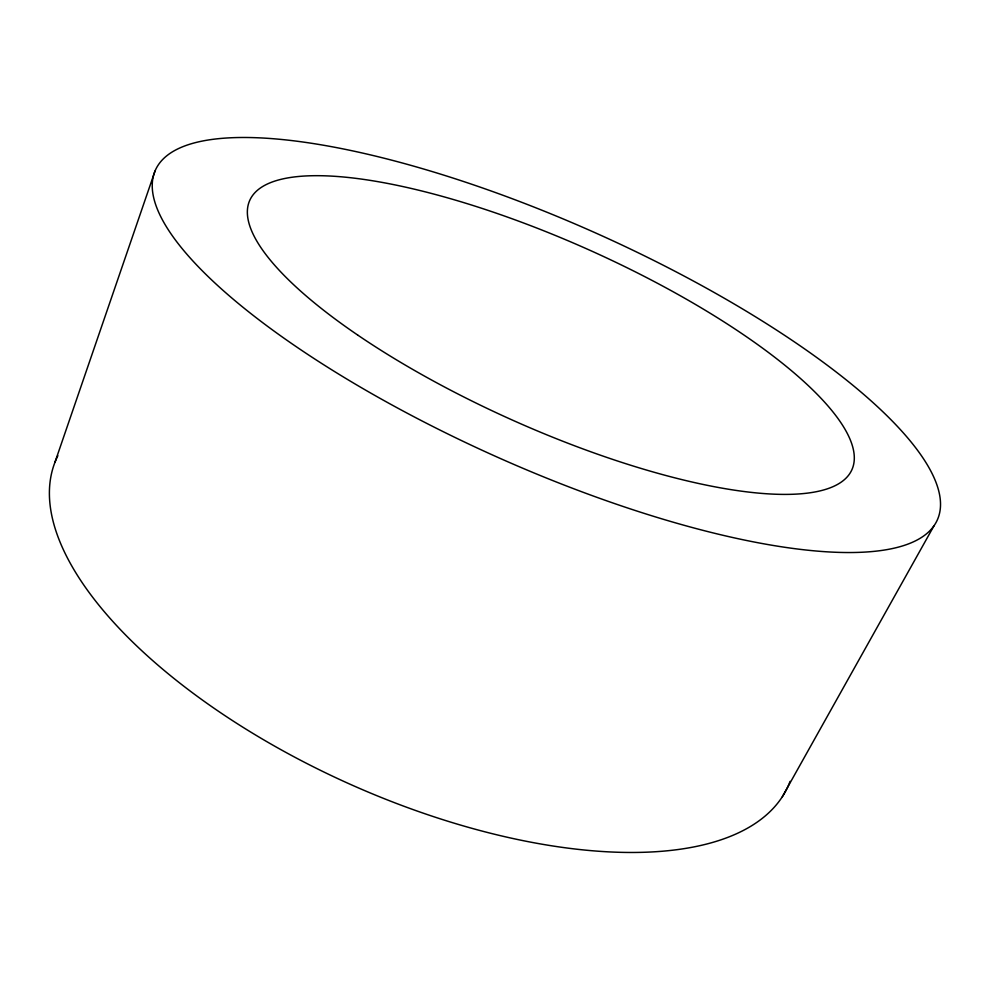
<?xml version="1.0" encoding="UTF-8"?>
<svg xmlns="http://www.w3.org/2000/svg" width="990" height="990" viewBox="0 0 990 990"><rect width="100%" height="100%" fill="white"/><g stroke="black" fill="none" stroke-linecap="round" stroke-linejoin="round"><path stroke-width="1.49" d="M54.982 462.231L155.034 171.022M782.36 796.678L934.015 525.752A428.286 122.389 24.1 0 0 414.303 166.32A428.286 122.389 24.1 0 0 290.812 342.961A428.286 122.389 24.1 0 0 934.015 525.752M790.082 781.357A400.802 177.346 24.1 0 1 351.722 784.959A400.802 177.346 24.1 0 1 57.865 455.709M357.625 335.004A329.806 93.32 24.1 0 0 850.101 473.071A329.806 93.32 24.1 0 0 444.782 197.06A329.806 93.32 24.1 0 0 357.625 335.004"/></g></svg>
